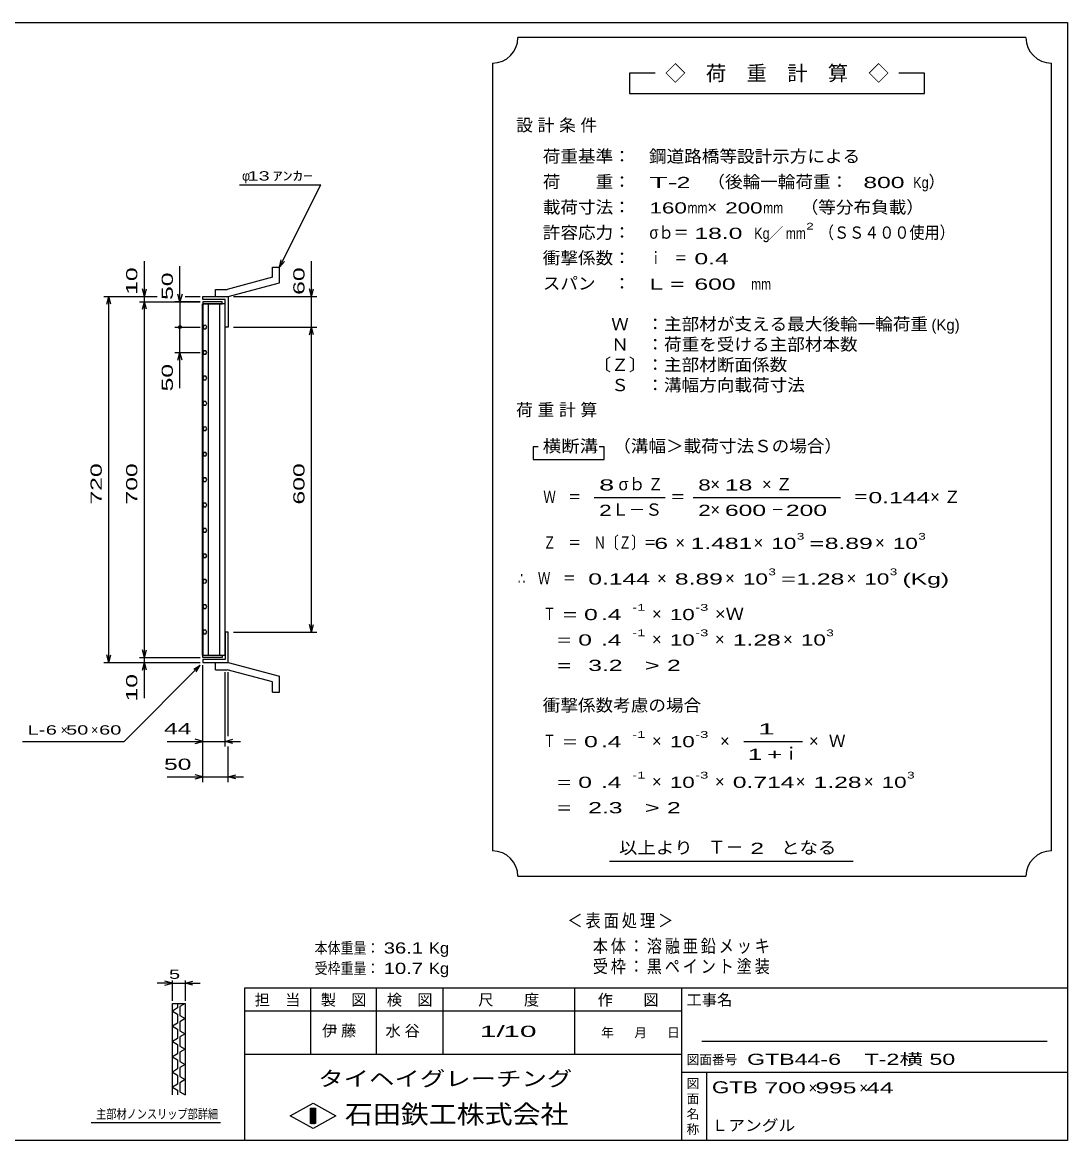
# Model space of a CAD drawing. Units: millimetres, scale not verified. Extents: x -1820 to 1731, y -1282 to 1054.
# Drawn here: x -326 to 1731, y -1146 to 1054 of the extents above; entities that cross this region are included whole.
import ezdxf
from ezdxf.enums import TextEntityAlignment as Align

# ---------------------------------------------------------------- set-up
doc = ezdxf.new("R2010")
doc.units = ezdxf.units.MM
doc.header["$LTSCALE"] = 10
for name, color, linetype, lineweight in [('0_2', 150, 'Continuous', 25), ('16', 3, 'Continuous', 25), ('19', 6, 'Continuous', 25), ('22', 4, 'Continuous', 25), ('24', 2, 'Continuous', 25), ('32', 4, 'Continuous', 25)]:
    doc.layers.add(name, color=color, linetype=linetype, lineweight=lineweight)
doc.styles.add('ベクトル', font='')
doc.styles.get('ベクトル').set_extended_font_data('ベクトル')

msp = doc.modelspace()

# ---------------------------------------------------------------- linework, layer by layer
at = {"layer": '0_2'}
for p, q in [((-1729, 1053.5), (1731, 1053.5)), ((1731, 1053.5), (1731, -1146.5)), ((1731, -846.5), (111, -846.5)), ((111, -846.5), (111, -1146.5)), ((241, -846.5), (241, -976.5)), ((371, -976.5), (371, -846.5)), ((501, -846.5), (501, -976.5)), ((761, -976.5), (761, -846.5)), ((971, -846.5), (971, -1146.5)), ((971, -891.5), (111, -891.5)), ((1691, -951.5), (1011, -951.5)), ((111, -976.5), (971, -976.5)), ((971, -1011.5), (1731, -1011.5)), ((1021, -1146.5), (1021, -1011.5)), ((201, -1097.5), (246, -1072.5)), ((246, -1072.5), (291, -1097.5)), ((246, -1122.5), (201, -1097.5)), ((241, -1082.5), (251, -1082.5)), ((241, -1112.5), (241, -1082.5)), ((241, -1082.5), (243, -1082.5)), ((243, -1082.5), (243, -1112.5)), ((245, -1112.5), (245, -1082.5)), ((245, -1082.5), (247, -1082.5)), ((291, -1097.5), (246, -1122.5)), ((247, -1082.5), (247, -1112.5)), ((249, -1112.5), (249, -1082.5)), ((249, -1082.5), (251, -1082.5)), ((251, -1082.5), (251, -1112.5)), ((251, -1082.5), (251, -1112.5)), ((251, -1112.5), (241, -1112.5)), ((243, -1112.5), (245, -1112.5)), ((247, -1112.5), (249, -1112.5)), ((1731, -1146.5), (-1729, -1146.5))]:
    msp.add_line(p, q, dxfattribs=at)
at = {"layer": '16'}
for p, q in [((28.3, -191.5), (28.3, 499.5)), ((28.3, 499.5), (29, 499.5)), ((67, 504), (29, 504)), ((29, 504), (29, 499.5)), ((29, 499.5), (67, 499.5)), ((29, 499.5), (29, -191.5)), ((73, 499.5), (29, 499.5)), ((39.5, 499.5), (39.5, -191.5)), ((62.5, -191.5), (62.5, 499.5)), ((67, 499.5), (67, 504)), ((73, -191.5), (73, 499.5)), ((30.98, 457.45), (29, 453.97)), ((29, 453.97), (31.02, 450.52)), ((34.98, 457.48), (30.98, 457.45)), ((31.02, 450.52), (35.02, 450.55)), ((37, 454), (34.98, 457.48)), ((35.02, 450.55), (37, 454.03)), ((30.98, 407.45), (29, 403.97)), ((29, 403.97), (31.02, 400.52)), ((34.98, 407.48), (30.98, 407.45)), ((31.02, 400.52), (35.02, 400.55)), ((37, 404), (34.98, 407.48)), ((35.02, 400.55), (37, 404.03)), ((30.98, 357.45), (29, 353.97)), ((29, 353.97), (31.02, 350.52)), ((34.98, 357.48), (30.98, 357.45)), ((37, 354), (34.98, 357.48)), ((35.02, 350.55), (37, 354.03)), ((31.02, 350.52), (35.02, 350.55)), ((30.98, 307.45), (29, 303.97)), ((29, 303.97), (31.02, 300.52)), ((34.98, 307.48), (30.98, 307.45)), ((31.02, 300.52), (35.02, 300.55)), ((37, 304), (34.98, 307.48)), ((35.02, 300.55), (37, 304.03)), ((30.98, 257.45), (29, 253.97)), ((29, 253.97), (31.02, 250.52)), ((34.98, 257.48), (30.98, 257.45)), ((31.02, 250.52), (35.02, 250.55)), ((37, 254), (34.98, 257.48)), ((35.02, 250.55), (37, 254.03)), ((30.98, 207.45), (29, 203.97)), ((29, 203.97), (31.02, 200.52)), ((34.98, 207.48), (30.98, 207.45)), ((31.02, 200.52), (35.02, 200.55)), ((37, 204), (34.98, 207.48)), ((35.02, 200.55), (37, 204.03)), ((30.98, 157.45), (29, 153.97)), ((34.98, 157.48), (30.98, 157.45)), ((37, 154), (34.98, 157.48)), ((35.02, 150.55), (37, 154.03)), ((29, 153.97), (31.02, 150.52)), ((31.02, 150.52), (35.02, 150.55)), ((30.98, 107.45), (29, 103.97)), ((29, 103.97), (31.02, 100.52)), ((34.98, 107.48), (30.98, 107.45)), ((31.02, 100.52), (35.02, 100.55)), ((37, 104), (34.98, 107.48)), ((35.02, 100.55), (37, 104.03)), ((30.98, 57.45), (29, 53.97)), ((29, 53.97), (31.02, 50.52)), ((34.98, 57.48), (30.98, 57.45)), ((31.02, 50.52), (35.02, 50.55)), ((37, 54), (34.98, 57.48)), ((35.02, 50.55), (37, 54.03)), ((30.98, 7.45), (29, 3.97)), ((29, 3.97), (31.02, 0.52)), ((34.98, 7.48), (30.98, 7.45)), ((31.02, 0.52), (35.02, 0.55)), ((37, 4), (34.98, 7.48)), ((35.02, 0.55), (37, 4.03)), ((30.98, -42.55), (29, -46.03)), ((34.98, -42.52), (30.98, -42.55)), ((37, -46), (34.98, -42.52)), ((29, -46.03), (31.02, -49.48)), ((31.02, -49.48), (35.02, -49.45)), ((35.02, -49.45), (37, -45.97)), ((30.98, -92.55), (29, -96.03)), ((29, -96.03), (31.02, -99.48)), ((34.98, -92.52), (30.98, -92.55)), ((31.02, -99.48), (35.02, -99.45)), ((37, -96), (34.98, -92.52)), ((35.02, -99.45), (37, -95.97)), ((30.98, -142.55), (29, -146.03)), ((29, -146.03), (31.02, -149.48)), ((34.98, -142.52), (30.98, -142.55)), ((31.02, -149.48), (35.02, -149.45)), ((37, -146), (34.98, -142.52)), ((35.02, -149.45), (37, -145.97)), ((29, -191.5), (28.3, -191.5)), ((29, -191.5), (67, -191.5)), ((29, -196), (29, -191.5)), ((29, -191.5), (73, -191.5)), ((67, -196), (29, -196)), ((67, -191.5), (67, -196))]:
    msp.add_line(p, q, dxfattribs=at)
at = {"layer": '19'}
for p, q in [((166, 572), (180, 572)), ((166, 552), (166, 572)), ((180, 541), (180, 572)), ((166, 552), (77, 528)), ((54, 528), (77, 528)), ((54, 514), (54, 528)), ((79, 514), (180, 541)), ((29, 508), (29, 514)), ((29, 514), (78, 514)), ((73, 508), (29, 508)), ((54, 514), (79, 514)), ((73, 454), (73, 508)), ((78, 514), (79, 513)), ((79, 513), (79, 454)), ((79, 454), (73, 454)), ((79, -146), (73, -146)), ((73, -146), (73, -200)), ((79, -205), (79, -146)), ((29, -200), (29, -206)), ((73, -200), (29, -200)), ((29, -206), (78, -206)), ((54, -206), (79, -206)), ((54, -220), (54, -206)), ((54, -220), (77, -220)), ((166, -244), (77, -220)), ((78, -206), (79, -205)), ((79, -206), (180, -233)), ((180, -264), (180, -233)), ((166, -264), (166, -244)), ((166, -264), (180, -264))]:
    msp.add_line(p, q, dxfattribs=at)
at = {"layer": '22'}
for p, q in [((101, 734), (261, 734)), ((180, 572), (261, 734)), ((-86, 514), (-86, 584)), ((-16, 504), (-16, 574)), ((180, 572), (183, 586.6)), ((180, 572), (190, 583)), ((243, 514), (243, 584)), ((-86, 514), (-90, 529)), ((-86, 514), (-82, 529)), ((243, 514), (239, 529)), ((243, 514), (247, 529)), ((-166, 514), (-61, 514)), ((-160, 499), (-156, 514)), ((-152, 499), (-156, 514)), ((-156, -206), (-156, 514)), ((-96, 514), (-61, 514)), ((-86, 504), (-86, 514)), ((-16, 504), (-20, 519)), ((-12, 519), (-16, 504)), ((-6, 514), (24, 514)), ((-6, 514), (24, 514)), ((89, 514), (253, 514)), ((243, 454), (243, 514)), ((-96, 504), (24, 504)), ((-90, 489), (-86, 504)), ((-82, 489), (-86, 504)), ((-86, -196), (-86, 504)), ((24, 504), (-26, 504)), ((-16, 504), (-16, 454)), ((-26, 454), (24, 454)), ((-16, 404), (-16, 454)), ((89, 454), (253, 454)), ((239, 439), (243, 454)), ((247, 439), (243, 454)), ((243, -146), (243, 454)), ((-26, 404), (24, 404)), ((-20, 389), (-16, 404)), ((-12, 389), (-16, 404)), ((-16, 334), (-16, 404)), ((243, -146), (239, -131)), ((243, -146), (247, -131)), ((89, -146), (253, -146)), ((-156, -206), (-160, -191)), ((-156, -206), (-152, -191)), ((-96, -196), (24, -196)), ((-86, -196), (-90, -181)), ((-86, -196), (-82, -181)), ((-86, -206), (-86, -196)), ((-166, -206), (24, -206)), ((-126, -361), (24, -211)), ((-96, -206), (24, -206)), ((-90, -221), (-86, -206)), ((-82, -221), (-86, -206)), ((-86, -276), (-86, -206)), ((11, -219), (24, -211)), ((16, -224), (24, -211)), ((29, -371), (29, -211)), ((29, -441), (29, -211)), ((73, -371), (73, -225)), ((79, -351), (79, -225)), ((-326, -361), (-126, -361)), ((-41, -361), (29, -361)), ((29, -361), (14, -357)), ((14, -365), (29, -361)), ((29, -361), (73, -361)), ((73, -361), (88, -357)), ((88, -365), (73, -361)), ((73, -361), (103, -361)), ((79, -441), (79, -371)), ((-41, -431), (29, -431)), ((29, -431), (14, -427)), ((14, -435), (29, -431)), ((29, -431), (79, -431)), ((79, -431), (94, -427)), ((94, -435), (79, -431)), ((79, -431), (109, -431))]:
    msp.add_line(p, q, dxfattribs=at)
msp.add_circle((-16, 454), 3, dxfattribs=at)
at = {"layer": '24', "color": 4}
for p, q in [((1649, 1023.5), (649, 1023.5)), ((599, 973.5), (599, -576.5)), ((1699, -576.5), (1699, 973.5)), ((919, 953.5), (869, 953.5)), ((869, 953.5), (869, 913.5)), ((1449, 953.5), (1399, 953.5)), ((1449, 913.5), (1449, 953.5)), ((869, 913.5), (1449, 913.5)), ((689, 218.5), (679, 218.5)), ((679, 218.5), (679, 193.5)), ((819, 218.5), (809, 218.5)), ((819, 193.5), (819, 218.5)), ((679, 193.5), (819, 193.5)), ((799, 118.5), (939, 118.5)), ((994, 118.5), (1284, 118.5)), ((1094, -361.5), (1209, -361.5)), ((829, -596.5), (1309, -596.5)), ((649, -626.5), (1649, -626.5))]:
    msp.add_line(p, q, dxfattribs=at)
for centre, start, end in [((599, 1023.5), 270, 0), ((1699, 1023.5), 180, 270), ((599, -626.5), 0, 90), ((1699, -626.5), 90, 180)]:
    msp.add_arc(centre, 50, start, end, dxfattribs=at)
at = {"layer": '32'}
for p, q in [((-31, -836.5), (-46, -832.5)), ((-31, -871.5), (-31, -831.5)), ((-6, -831.5), (-6, -871.5)), ((-6, -836.5), (9, -832.5)), ((-31, -836.5), (-61, -836.5)), ((-46, -840.5), (-31, -836.5)), ((-31, -836.5), (-6, -836.5)), ((9, -840.5), (-6, -836.5)), ((-6, -836.5), (24, -836.5)), ((-31, -876.5), (-6, -876.5)), ((-31, -1056.5), (-31, -876.5)), ((-21, -876.5), (-21, -885.5)), ((-6, -876.5), (-16, -882.5)), ((-6, -876.5), (-6, -1056.5)), ((-21, -885.5), (-31, -891.5)), ((-31, -891.5), (-21, -897.5)), ((-21, -897.5), (-21, -915.5)), ((-16, -882.5), (-16, -900.5)), ((-16, -900.5), (-6, -906.5)), ((-21, -915.5), (-31, -921.5)), ((-31, -921.5), (-21, -927.5)), ((-6, -906.5), (-16, -912.5)), ((-16, -912.5), (-16, -930.5)), ((-21, -945.5), (-31, -951.5)), ((-21, -927.5), (-21, -945.5)), ((-16, -930.5), (-6, -936.5)), ((-6, -936.5), (-16, -942.5)), ((-16, -942.5), (-16, -960.5)), ((-31, -951.5), (-21, -957.5)), ((-21, -957.5), (-21, -975.5)), ((-16, -960.5), (-6, -966.5)), ((-6, -966.5), (-16, -972.5)), ((-21, -975.5), (-31, -981.5)), ((-31, -981.5), (-21, -987.5)), ((-21, -987.5), (-21, -1005.5)), ((-16, -972.5), (-16, -990.5)), ((-21, -1005.5), (-31, -1011.5)), ((-31, -1011.5), (-21, -1017.5)), ((-16, -990.5), (-6, -996.5)), ((-6, -996.5), (-16, -1002.5)), ((-16, -1002.5), (-16, -1020.5)), ((-21, -1017.5), (-21, -1035.5)), ((-16, -1020.5), (-6, -1026.5)), ((-6, -1026.5), (-16, -1032.5)), ((-16, -1032.5), (-16, -1050.5)), ((-21, -1035.5), (-31, -1041.5)), ((-31, -1041.5), (-21, -1047.5)), ((-21, -1047.5), (-21, -1056.5)), ((-16, -1050.5), (-6, -1056.5)), ((64, -1111.5), (-191, -1111.5))]:
    msp.add_line(p, q, dxfattribs=at)

# ---------------------------------------------------------------- texts
at = {"layer": '0_2', "style": 'ベクトル'}
for s, height, p in [('担\u3000当', 21.99, (131, -869.5)), ('製\u3000図', 21.99, (261, -869.5)), ('検\u3000図', 21.99, (391, -869.5)), ('尺\u3000\u3000度', 21.99, (571, -869.5)), ('作\u3000\u3000図', 21.99, (806, -869.5)), ('工事名', 21.99, (981, -869.5)), ('年', 18.33, (813, -934)), ('月', 18.33, (878, -934)), ('日', 18.33, (943, -934)), ('図面番号', 18.33, (981, -987)), ('図', 18.33, (981, -1034)), ('面', 18.33, (981, -1064)), ('名', 18.33, (981, -1094)), ('称', 18.33, (981, -1124))]:
    msp.add_text(s, height=height, dxfattribs=at).set_placement(p, align=Align.MIDDLE_LEFT)
at = {"layer": '0_2', "color": 222, "style": 'ベクトル'}
for s, height, width, p in [('タイヘイグレーチング', 29.33, 1.25, (256, -1024.5)), ('石田鉄工株式会社', 36.66, 1.1, (308.5, -1094.5))]:
    msp.add_text(s, height=height, dxfattribs=dict(at, width=width)).set_placement(p, align=Align.MIDDLE_LEFT)
at = {"layer": '22', "color": 2, "style": 'ベクトル'}
for s, height, p in [('φ', 18.33, (106, 751.5)), ('×', 18.33, (-251, -338.5)), ('×', 18.33, (-191, -338.5)), ('×', 21.99, (1221, -1042.5)), ('×', 21.99, (1321, -1042.5))]:
    msp.add_text(s, height=height, dxfattribs=at).set_placement(p, align=Align.MIDDLE_LEFT)
for s, height, width, p in [(' 13 ', 18.33, 1.6, (106, 751.5)), ('ｱﾝｶｰ', 18.33, 1.6, (166, 751.5)), ('L-', 18.33, 1.6, (-316, -338.5)), (' 6 ', 18.33, 1.6, (-291, -338.5)), (' 50 ', 18.33, 1.6, (-251, -338.5)), (' 60 ', 18.33, 1.6, (-186, -338.5)), (' 44 ', 21.99, 1.65, (-61, -336)), (' 50 ', 21.99, 1.65, (-61, -406)), ('本体重量：', 21.99, 0.85, (249, -767.5)), (' 36.1', 21.99, 1.35, (374, -767.5)), ('Kg', 21.99, 1.1, (474, -767.5)), ('受枠重量：', 21.99, 0.85, (249, -807.5)), (' 10.7', 21.99, 1.35, (374, -807.5)), ('Kg', 21.99, 1.1, (474, -807.5)), ('1/', 21.99, 2, (574, -931.5)), (' 10 ', 21.99, 2, (604, -931.5)), ('GTB44-6\u3000T-2横 50              ', 21.99, 1.55, (1100, -986.5)), ('GTB', 23.46, 1.4, (1031, -1041.5)), (' 700 ', 21.99, 1.65, (1121, -1042.5)), (' 995 ', 21.99, 1.65, (1221, -1042.5)), (' 44 ', 21.99, 1.65, (1321, -1042.5)), ('Ｌアングル', 21.99, 1.1, (1030, -1116.5))]:
    msp.add_text(s, height=height, dxfattribs=dict(at, width=width)).set_placement(p, align=Align.MIDDLE_LEFT)
at = {"layer": '22', "color": 2, "style": 'ベクトル', "width": 1.65}
for s, p in [(' 10 ', (-111, 504)), (' 50 ', (-41, 494)), (' 60 ', (218, 504)), (' 50 ', (-41, 314)), (' 720 ', (-181, 91.5)), (' 700 ', (-111, 91.5)), (' 600 ', (218, 91.5)), (' 10 ', (-111, -296))]:
    msp.add_text(s, height=21.99, rotation=90, dxfattribs=at).set_placement(p, align=Align.MIDDLE_LEFT)
at = {"layer": '22', "color": 2, "attachment_point": 4, "style": 'ベクトル'}
for s, insert, char_height in [('\\T1.2;\\W0.85;＜表面処理＞', (746.5, -715), 25.66), ('\\T1.19;\\W0.85;本体：溶融亜鉛メッキ', (796.5, -765), 25.66), ('\\T1.19;\\W0.85;受枠：黒ペイント塗装', (796.5, -805), 25.66), ('\\T1.25;伊藤\u3000', (263.5, -931.5), 21.99), ('\\T1.25;水谷\u3000', (388.5, -931.5), 21.99)]:
    msp.add_mtext(s, dxfattribs=dict(at, insert=insert, char_height=char_height))
at = {"layer": '24', "style": 'ベクトル'}
for s, height, p in [('◇\u3000荷\u3000重\u3000計\u3000算\u3000◇', 29.33, (939, 953.5)), ('）', 24.19, (1457, 740)), ('×', 24.19, (1022, 690)), ('／', 21.99, (1141.5, 638.5)), ('(Kg)', 21.99, (1463, 458.5)), ('σｂ', 24.19, (847, 145)), ('×', 24.19, (1028, 145)), ('Ｌ－Ｓ', 24.19, (834, 95)), ('×', 24.19, (1028, 95)), ('×', 24.19, (959, 30)), ('×', 24.19, (1113, 30)), ('×', 24.19, (1352, 30)), ('×', 24.19, (923, -40)), ('×', 24.19, (1057, -40)), ('×', 24.19, (1296, -40)), ('×', 24.19, (913, -110)), ('×', 24.19, (913, -160)), ('×', 24.19, (1037, -160)), ('×', 24.19, (1171, -160)), ('Ｗ', 24.19, (1261, -360)), ('×', 24.19, (913, -360)), ('×', 24.19, (1047, -360)), ('ｉ', 24.19, (1170.5, -385)), ('×', 24.19, (1222, -360)), ('×', 24.19, (913, -440)), ('×', 24.19, (1037, -440)), ('×', 24.19, (1196, -440)), ('×', 24.19, (1330, -440)), ('Ｔ－', 25.66, (1023, -569))]:
    msp.add_text(s, height=height, dxfattribs=at).set_placement(p, align=Align.MIDDLE_LEFT)
for s, height, width, p in [('荷重基準：\u3000', 24.19, 1.05, (698, 790)), ('鋼道路橋等設計示方による', 24.19, 1.05, (907, 790)), ('荷\u3000\u3000重：\u3000', 24.19, 1.05, (698, 740)), ('T-', 21.99, 2, (908, 738.5)), (' 2 ', 21.99, 1.65, (948, 738.5)), ('（後輪一輪荷重：', 24.19, 1.05, (1022, 740)), ('  800', 21.99, 1.65, (1302, 738.5)), ('Kg', 21.99, 0.85, (1427, 738.5)), ('載荷寸法：\u3000', 24.19, 1.05, (698, 690)), ('\u3000（等分布負載）', 24.19, 1.05, (1171, 690)), ('160', 21.99, 1.5, (908, 688.5)), ('mm', 21.99, 0.8, (983, 688.5)), ('200', 21.99, 1.5, (1057, 688.5)), ('mm', 21.99, 0.8, (1132, 688.5)), ('許容応力：\u3000', 24.19, 1.05, (698, 640)), ('σｂ＝', 24.19, 0.9, (908, 640)), (' 18.0', 21.99, 1.65, (983, 638.5)), ('Kg', 21.99, 0.85, (1114, 638.5)), ('mm', 21.99, 0.8, (1176.5, 638.5)), ('2', 13.2, 1.5, (1216.5, 652.5)), ('（ＳＳ４００使用）', 24.19, 0.9, (1241.5, 640)), ('衝撃係数：\u3000', 24.19, 1.05, (698, 590)), ('ｉ\u3000＝', 24.19, 0.75, (908, 590)), (' 0.4', 21.99, 1.65, (983, 588.5)), ('スパン\u3000：\u3000', 24.19, 1.05, (698, 540)), ('L =', 21.99, 1.65, (908, 538.5)), (' 600 ', 21.99, 1.65, (983, 538.5)), ('mm', 21.99, 0.8, (1108, 538.5)), ('\u3000Ｗ\u3000：主部材が支える最大後輪一輪荷重', 24.19, 1.05, (798, 460)), ('\u3000Ｎ\u3000：荷重を受ける主部材本数', 24.19, 1.05, (798, 420)), ('〔Ｚ〕：主部材断面係数', 24.19, 1.05, (798, 380)), ('\u3000Ｓ\u3000：溝幅方向載荷寸法', 24.19, 1.05, (798, 340)), ('横断溝', 24.19, 1.1, (698, 220)), ('\u3000（溝幅＞載荷寸法Ｓの場合）', 24.19, 1.05, (802, 220)), ('8', 21.99, 1.8, (809, 143.5)), ('Ｚ', 24.19, 0.9, (905, 145)), ('8', 21.99, 1.5, (1004, 143.5)), (' 18 ', 21.99, 1.65, (1043, 143.5)), ('Ｗ\u3000＝', 24.19, 0.75, (699, 120)), ('＝', 24.19, 0.9, (949, 120)), ('＝', 24.19, 0.9, (1309, 120)), ('0.144', 21.99, 1.65, (1339, 118.5)), ('2', 21.99, 1.5, (809, 93.5)), ('2', 21.99, 1.5, (1004, 93.5)), (' 600 ', 21.99, 1.65, (1043, 93.5)), ('－', 24.19, 0.75, (1148, 95)), (' 200 ', 21.99, 1.65, (1163, 93.5)), ('Ｚ\u3000＝\u3000Ｎ〔Ｚ〕＝', 24.19, 0.75, (699, 30)), ('3', 13.2, 1.5, (1198, 42.5)), ('3', 13.2, 1.5, (1437, 42.5)), (' 6 ', 21.99, 1.65, (904, 28.5)), ('1.481', 21.99, 1.65, (989, 28.5)), ('10', 21.99, 1.5, (1148, 28.5)), ('=', 21.99, 1.7, (1223, 28.5)), ('8.89', 21.99, 1.65, (1253, 28.5)), ('10', 21.99, 1.5, (1387, 28.5)), ('3', 13.2, 1.5, (1142, -27.5)), ('3', 13.2, 1.5, (1381, -27.5)), ('∴\u3000Ｗ\u3000＝', 24.19, 0.75, (649, -40)), (' 0.144', 21.99, 1.65, (774, -41.5)), ('8.89', 21.99, 1.65, (958, -41.5)), ('10', 21.99, 1.5, (1092, -41.5)), ('=', 21.99, 1.7, (1167, -41.5)), ('1.28', 21.99, 1.65, (1197, -41.5)), ('10', 21.99, 1.5, (1331, -41.5)), ('(Kg)', 21.99, 1.65, (1406, -41.5)), ('Ｔ', 24.19, 0.75, (699, -110)), (' = 0', 21.99, 1.65, (724, -111.5)), (' .4 ', 21.99, 1.65, (799, -111.5)), ('-1', 13.2, 1.65, (874, -97.5)), ('10', 21.99, 1.5, (948, -111.5)), ('-3', 13.2, 1.65, (998, -97.5)), ('×Ｗ', 24.19, 1.1, (1037, -110)), ('  = 0', 21.99, 1.65, (699, -161.5)), (' .4 ', 21.99, 1.65, (799, -161.5)), ('-1', 13.2, 1.65, (874, -147.5)), ('10', 21.99, 1.5, (948, -161.5)), ('-3', 13.2, 1.65, (998, -147.5)), ('1.28', 21.99, 1.65, (1072, -161.5)), ('10', 21.99, 1.5, (1206, -161.5)), ('3', 13.2, 1.5, (1256, -147.5)), ('  =', 21.99, 1.65, (699, -211.5)), (' 3.2', 21.99, 1.65, (774, -211.5)), ('>', 21.99, 1.7, (899, -211.5)), (' 2 ', 21.99, 1.65, (929, -211.5)), ('衝撃係数考慮の場合', 24.19, 1.05, (698, -290)), ('Ｔ', 24.19, 0.75, (699, -360)), (' = 0', 21.99, 1.65, (724, -361.5)), (' .4 ', 21.99, 1.65, (799, -361.5)), ('-1', 13.2, 1.65, (874, -347.5)), ('10', 21.99, 1.5, (948, -361.5)), ('-3', 13.2, 1.65, (998, -347.5)), ('  = 0', 21.99, 1.65, (699, -441.5)), (' .4 ', 21.99, 1.65, (799, -441.5)), ('-1', 13.2, 1.65, (874, -427.5)), ('10', 21.99, 1.5, (948, -441.5)), ('-3', 13.2, 1.65, (998, -427.5)), ('0.714', 21.99, 1.65, (1072, -441.5)), ('1.28', 21.99, 1.65, (1231, -441.5)), ('10', 21.99, 1.5, (1365, -441.5)), ('3', 13.2, 1.5, (1415, -427.5)), (' 2.3', 21.99, 1.65, (774, -491.5)), ('>', 21.99, 1.7, (899, -491.5)), (' 2 ', 21.99, 1.65, (929, -491.5)), ('  =', 21.99, 1.65, (699, -491.5)), ('以上より\u3000', 24.19, 1.1, (848, -570)), (' 2 ', 21.99, 1.65, (1093, -571.5)), ('となる', 24.19, 1.1, (1167, -570))]:
    msp.add_text(s, height=height, dxfattribs=dict(at, width=width)).set_placement(p, align=Align.MIDDLE_LEFT)
at = {"layer": '24', "attachment_point": 4, "style": 'ベクトル'}
for s, insert, char_height in [('\\T1.28;設計条件', (645.5, 850), 24.19), ('\\T1.28;荷重計算', (645.5, 290), 24.19), ('\\T1.42;×Ｚ', (1129.5, 145), 24.19), ('\\T1.42;×Ｚ', (1460.5, 120), 24.19), ('\\T1.25;\\W2;\\~1\\~', (1101.5, -336.5), 21.99), ('\\T1.33;\\W1.75;1+', (1101.5, -386.5), 21.99)]:
    msp.add_mtext(s, dxfattribs=dict(at, insert=insert, char_height=char_height))
at = {"layer": '32', "color": 2, "style": 'ベクトル'}
for s, width, p in [(' 5 ', 1.6, (-48.5, -819)), ('主部材ノンスリップ部詳細', 0.8, (-181, -1094))]:
    msp.add_text(s, height=18.33, dxfattribs=dict(at, width=width)).set_placement(p, align=Align.MIDDLE_LEFT)

doc.saveas('drawing.dxf')
